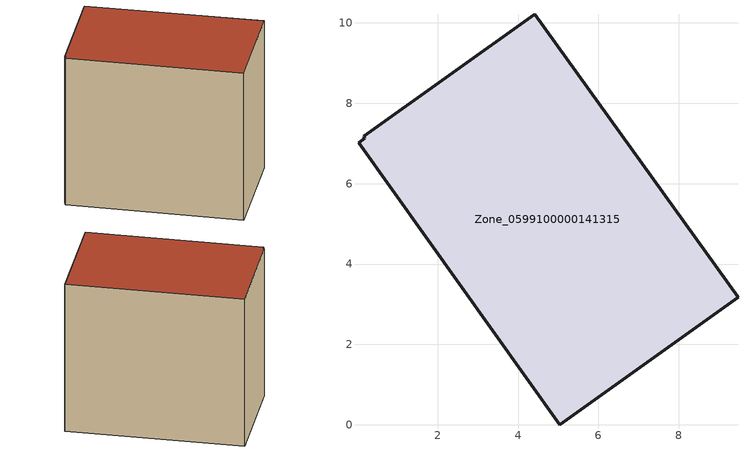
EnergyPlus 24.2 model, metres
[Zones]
Zone_0599100000141315
 floor ground (C_G): 0.03,7.02 0.19,7.13 0.16,7.18 4.41,10.22 9.47,3.17 5.03,0 z0
 wall outside (C_F): 9.47,3.17 4.41,10.22 0.16,7.18 0.19,7.13 0.03,7.02 5.03,0 9.47,3.17 z0:7.88
 roof outside (C_R): 0.19,7.13 0.03,7.02 5.03,0 9.47,3.17 4.41,10.22 0.16,7.18 z7.88
[BUILDING]
Pand.0599100000141315: North Axis=0; Terrain=City; Loads Convergence Tolerance Value=0.04; Temperature Convergence Tolerance Value=0.4; Solar Distribution=FullExterior; Maximum Number of Warmup Days=25; Minimum Number of Warmup Days=1
[Site:Location]
Rotterdam.The.Hague.AP_ZH_NLD Design_Conditions: Latitude=51.96; Longitude=4.45; Time Zone=1; Elevation=-4.5
[SITE:GROUNDTEMPERATURE:BUILDINGSURFACE]
18, 18, 18, 18, 18, 18, 18, 18, 18, 18, 18, 18
[MATERIAL] Thermal Absorptance=0.9; Solar Absorptance=0.7; Visible Absorptance=0.7
Name | Roughness | Thickness | Conductivity | Density | Specific Heat
G.TI.1975-1991 | MediumSmooth | 0.15 | 0.288461 | 540 | 1210
F.TI.1975-1991 | Rough | 0.3 | 0.230769 | 1920 | 840
R.TI.1975-1991 | MediumRough | 0.2 | 0.153846 | 1500 | 1000
[CONSTRUCTION]
C_G: G.TI.1975-1991
C_F: F.TI.1975-1991
C_R: R.TI.1975-1991
[ZONE]
Zone_0599100000141315: Type=1; Multiplier=1; Ceiling Height=Autocalculate; Volume=Autocalculate; Floor Area=autocalculate; Part of Total Floor Area=Yes
[ZONEINFILTRATION:DESIGNFLOWRATE]
Infil_Zone_0599100000141315: Zone or ZoneList or Space or SpaceList=Zone_0599100000141315; Schedule=AlwaysOn; Design Flow Rate Calculation Method=Flow/Area; Flow Rate per Floor Area=0.003; Constant Term Coefficient=1; Temperature Term Coefficient=0; Velocity Term Coefficient=0; Velocity Squared Term Coefficient=0
[HVACTEMPLATE:ZONE:IDEALLOADSAIRSYSTEM]
Zone_0599100000141315: Maximum Heating Supply Air Temperature=50; Minimum Cooling Supply Air Temperature=13; Maximum Heating Supply Air Humidity Ratio=0.0156; Minimum Cooling Supply Air Humidity Ratio=0.0077; Heating Limit=NoLimit; Cooling Limit=NoLimit; Dehumidification Control Type=ConstantSensibleHeatRatio; Cooling Sensible Heat Ratio=0.7; Dehumidification Setpoint=60; Humidification Control Type=None; Humidification Setpoint=30; Outdoor Air Method=None; Outdoor Air Flow Rate per Person=0.00944; Outdoor Air Flow Rate per Zone Floor Area=0; Outdoor Air Flow Rate per Zone=0; Demand Controlled Ventilation Type=None; Outdoor Air Economizer Type=NoEconomizer; Heat Recovery Type=None; Sensible Heat Recovery Effectiveness=0.7; Latent Heat Recovery Effectiveness=0.65
[ZONECONTROL:THERMOSTAT]
ThermostatControl_Zone_0599100000141315: Zone or ZoneList=Zone_0599100000141315; Control Type Schedule=DualSetpointControlType; Control 1=Thermostat_Zone_0599100000141315; Temperature Difference Between Cutout And Setpoint=0
[THERMOSTATSETPOINT:DUALSETPOINT]
Thermostat_Zone_0599100000141315: Heating Setpoint Temperature Schedule=HeatingSetpoint_Zone_0599100000141315; Cooling Setpoint Temperature Schedule=CoolingSetpoint_Zone_0599100000141315
[SCHEDULE:COMPACT]
HeatingSetpoint_Zone_0599100000141315: Through: 12/31, For: AllDays, Until: 24:00, 21
CoolingSetpoint_Zone_0599100000141315: Through: 12/31, For: AllDays, Until: 24:00, 24
DualSetpointControlType: Through: 12/31, For: AllDays, Until: 24:00, 4
AlwaysOn: Through: 12/31, For: AllDays, Until: 24:00, 1
